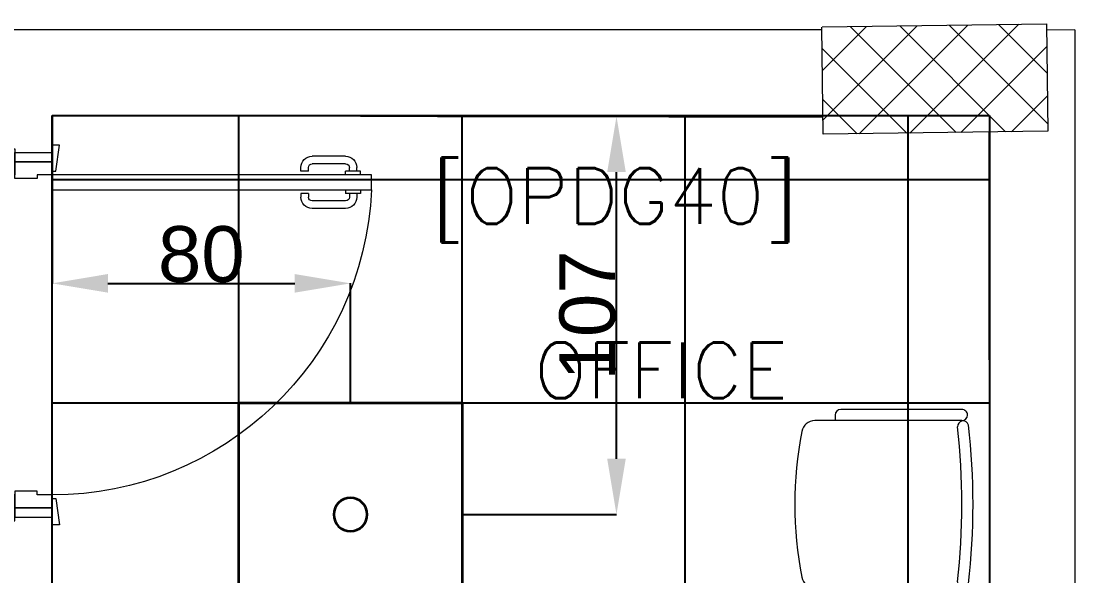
# Model space of a CAD drawing. Header units: inches. Extents: x -12418 to 57169, y -29325 to 19878.
# Drawn here: x 46214 to 49048, y 7335 to 8826 of the extents above; entities that cross this region are included whole.
import ezdxf
from ezdxf.enums import TextEntityAlignment as Align

# ---------------------------------------------------------------- set-up
doc = ezdxf.new("R2010")
doc.units = ezdxf.units.IN
doc.header["$LTSCALE"] = 25
doc.header["$MEASUREMENT"] = 0
doc.header["$PDMODE"] = 3
doc.layers.get('0').update_dxf_attribs({"color": 8})
doc.layers.get('Defpoints').update_dxf_attribs({"color": 8})
for name, color, linetype, lineweight in [('00-Ground Floor$0$72_EGR_BASE_TEXT', 252, 'Continuous', 5), ('00-Ground Floor$0$C-HYDR-CTCH', 251, 'Continuous', 5), ('00-Ground Floor$0$Hatch', 254, 'Continuous', 5), ('00-Ground Floor$0$LOADING', 253, 'Continuous', 5), ('00-Ground Floor$0$Walls', 251, 'Continuous', 5), ('00-Ground Floor$0$Wooden Joinery', 251, 'Continuous', 5), ('E-DIM', 6, 'Continuous', 18), ('E-LITE-CIRC-NUMB', 6, 'Continuous', 25), ('E-LITE-CLNG', 150, 'Continuous', 35), ('E-LITE-CTRL', 6, 'Continuous', 25)]:
    doc.layers.add(name, color=color, linetype=linetype, lineweight=lineweight)
doc.layers.add('00-Ground Floor$0$False Ceiling', color=251, linetype='Continuous')
doc.styles.add('00-Ground Floor$0$SIMPLEX', font='SIMPLEX.shx', dxfattribs={"height": 150})
doc.styles.add('DC_Simplex', font='SIMPLEX.shx', dxfattribs={"width": 0.7})
doc.styles.get("Standard").update_dxf_attribs({"font": 'arial.ttf'})
doc.dimstyles.get("Standard").update_dxf_attribs({"dimtxt": 150, "dimasz": 150, "dimexe": 0.18, "dimexo": 0.0625, "dimgap": 1, "dimtad": 1, "dimdec": 0, "dimlfac": 0.1, "dimzin": 0, "dimdsep": 46, "dimtxsty": 'Standard', "dimcen": 0.09, "dimclrd": 256, "dimclrt": 7, "dimadec": 0, "dimazin": 0, "dimtfac": 1, "dimtdec": 0, "dimtofl": 0, "dimtmove": 0, "dimatfit": 3, "dimfxl": 1, "dimtolj": 1, "dimtzin": 0, "dimarcsym": 0})

# ---------------------------------------------------------------- blocks, each defined once
blk = doc.blocks.new('00-Ground Floor$0$A$C72370EFE')
at = {"layer": '00-Ground Floor$0$Wooden Joinery'}
for p, q in [((-0.01, -0.04), (-0.02, -0.04)), ((-0.01, -0.03), (-0.01, -0.07)), ((0, -0.03), (-0.01, -0.03)), ((0.04, -0.03), (0.05, -0.03)), ((0.05, -0.03), (0.05, -0.07)), ((0.05, -0.04), (0.06, -0.04)), ((-0.05, -0.07), (-0.05, -0.16)), ((-0.03, -0.07), (-0.03, -0.16)), ((-0.01, -0.06), (-0.02, -0.06)), ((0, -0.07), (-0.01, -0.07)), ((0.04, -0.07), (0.05, -0.07)), ((0.05, -0.06), (0.06, -0.06)), ((0.07, -0.07), (0.07, -0.16)), ((0.09, -0.07), (0.09, -0.16)), ((-0.01, -0.17), (-0.02, -0.17)), ((-0.01, -0.17), (-0.01, -0.19)), ((0.05, -0.17), (0.06, -0.17)), ((0.05, -0.17), (0.05, -0.19)), ((-0.01, -0.19), (-0.02, -0.19)), ((0.05, -0.19), (0.06, -0.19))]:
    blk.add_line(p, q, dxfattribs=at)
for centre, radius, start, end in [((-0.02, -0.07), 0.03, 90, 180), ((0.06, -0.07), 0.03, 0, 90), ((-0.02, -0.07), 0.01, 90, 180), ((0.06, -0.07), 0.01, 0, 90), ((-0.02, -0.16), 0.03, 180, 270), ((-0.02, -0.16), 0.01, 180, 270), ((0.06, -0.16), 0.01, 270, 0), ((0.06, -0.16), 0.03, 270, 0)]:
    blk.add_arc(centre, radius, start, end, dxfattribs=at)
blk = doc.blocks.new('00-Ground Floor$0$A$C5DAD61B4')
at = {"layer": '00-Ground Floor$0$Wooden Joinery'}
for points in [[(80, 959.1), (80, 969.1), (10, 979.1), (10, 959.1)], [(940, 959.1), (940, 969.1), (1010, 979.1), (1010, 959.1)], [(70, 859.1), (70, 849.1), (0, 839.1), (0, 859.1)], [(120, 859.1), (120, 0), (80, 0), (80, 859.1)], [(950, 859.1), (950, 849.1), (1020, 839.1), (1020, 859.1)]]:
    blk.add_lwpolyline(points, close=True, dxfattribs=at)
for points in [[(45, 859.1), (45, 959.1), (20, 959.1), (20, 859.1), (45, 859.1)], [(45, 859.1), (80, 859.1), (80, 899.1), (90, 899.1), (90, 959.1), (45, 959.1), (45, 859.1)], [(975, 859.1), (940, 859.1), (940, 899.1), (930, 899.1), (930, 959.1), (975, 959.1), (975, 859.1)], [(975, 859.1), (975, 959.1), (1000, 959.1), (1000, 859.1), (975, 859.1)]]:
    blk.add_lwpolyline(points, dxfattribs=at)
blk.add_arc((80, 859.1), 860, 272.666, 0, dxfattribs=at)
at = {"layer": '00-Ground Floor$0$Wooden Joinery', "xscale": 999.9999999998854, "yscale": 999.9999999998854, "zscale": 999.9999999998854, "rotation": 180}
blk.add_blockref('00-Ground Floor$0$A$C72370EFE', (120, 0), dxfattribs=at)
blk = doc.blocks.new('00-Ground Floor$0$GF21016-P')
at = {"layer": '00-Ground Floor$0$LOADING', "extrusion": (-1.24384e-09, -1.20261e-09, -1)}
for p, q in [((0.0128, 0.0179), (0.0128, 0.4136)), ((0.4628, 0.0179), (0.4628, 0.4136)), ((-0.0172, 0.0179), (-0.0172, 0.3435)), ((-0.0022, 0.3585), (0.0128, 0.3585)), ((0.4778, 0.3585), (0.4628, 0.3585)), ((0.4928, 0.0179), (0.4928, 0.3435)), ((0.4778, 0.0029), (0.4778, 0.0029))]:
    blk.add_line(p, q, dxfattribs=at)
for centre, radius, start, end in [((-0.2378, -0.5362), 1.0036, 78.7568, 101.2432), ((-0.0478, 0.4136), 0.035, 0, 80.6557), ((-0.4278, 0.4136), 0.035, 99.3443, 180), ((0.0022, 0.3435), 0.015, 0, 90), ((-0.4778, 0.3435), 0.015, 90, 180), ((-0.0284, 0.0145), 0.015, 284.3864, 95.5209), ((-0.2378, 1.8928), 1.8749, 263.6341, 276.3659), ((-0.4471, 0.0145), 0.015, 84.4791, 255.6136), ((0.0022, 0.0179), 0.015, 270, 0), ((0.0022, 0.0179), 0.015, 180, 270), ((-0.2378, 1.8734), 1.8855, 263.5119, 276.4881), ((-0.4778, 0.0179), 0.015, 270, 0), ((-0.4778, 0.0179), 0.015, 180, 270)]:
    blk.add_arc(centre, radius, start, end, dxfattribs=at)
blk = doc.blocks.new('00-Ground Floor$0$A$Ce9e1c4c3')
at = {"layer": '00-Ground Floor$0$False Ceiling', "color": 254}
for p, q in [((-53702.1, 8572.6, 0), (-51182.1, 8572.6, 0)), ((-53702.1, 5602.6, 0), (-53702.1, 8572.6, 0)), ((-51182.1, 8572.6, 0), (-51182.1, 5602.6, 0))]:
    blk.add_line(p, q, dxfattribs=at)
at = {"layer": '00-Ground Floor$0$False Ceiling', "color": 254, "linetype": 'Continuous'}
for p, q in [((-53200, 5602.6), (-53200, 8572.6)), ((-52600, 5602.6), (-52600, 8572.6)), ((-52000, 5602.6), (-52000, 8572.6)), ((-51400, 5602.6), (-51400, 8572.6)), ((-53702.1, 8400), (-51182.1, 8400)), ((-53702.1, 7800), (-51182.1, 7800))]:
    blk.add_line(p, q, dxfattribs=at)
blk = doc.blocks.new('00-Ground Floor')
at = {"layer": '00-Ground Floor$0$Hatch'}
h = blk.add_hatch(dxfattribs=at)
h.set_pattern_fill('ANSI37', color=256, scale=30)
h.set_pattern_definition([(45, (-1981.42, -13099.68), (-67.35192, 67.35192), []), (135, (-1981.42, -13099.68), (-67.35192, -67.35192), [])])
h.paths.add_polyline_path([(48971.2, 8818.2), (48367.3, 8810.1), (48371.2, 8521.7), (48975.1, 8529.8)])
h.paths.add_polyline_path([(41810.5, 8810.5), (41227, 8805), (41207, 8513.7), (41790.5, 8519.1)])
h.paths.add_polyline_path([(27433.5, 8803.1), (26834.4, 8799), (26828.7, 8506), (27427.8, 8510)])
h.paths.add_polyline_path([(34618.7, 8805.3), (34017.5, 8797.8), (34009.3, 8512.1), (34610.5, 8519.6)])
h.paths.add_polyline_path([(20214.3, 8812.4), (19607.8, 8790.5), (19622.4, 8498), (20228.8, 8519.8)])
h.paths.add_polyline_path([(13477.7, 8802), (12255.7, 8825.9), (12249.3, 8529.8), (13471.3, 8505.8)])
h.paths.add_polyline_path([(13491.8, 1601.9), (12276.8, 1586.2), (12263.3, 1293.7), (13478.3, 1309.4)])
h.paths.add_polyline_path([(13465.7, -5591.3), (12262.6, -5607.3), (12256.9, -5900.3), (13460, -5884.3)])
h.paths.add_polyline_path([(13484.2, -12790), (12287.5, -12801.4), (12290.4, -13095.9), (13487, -13084.4)])
h.paths.add_polyline_path([(5849.2, -12787.9), (5245.6, -12791.6), (5256.3, -13077.1), (5859.8, -13073.4)])
h.paths.add_polyline_path([(5833.8, -5589.9), (5236.9, -5588.3), (5236.8, -5889.5), (5833.6, -5891)])
h.paths.add_polyline_path([(5843.6, 1599.7), (5224.3, 1600.9), (5213.7, 1298), (5833, 1296.7)])
h.paths.add_polyline_path([(5820.3, 8779.1), (5219.7, 8793.5), (5216, 8503.9), (5816.7, 8489.4)])
h.paths.add_polyline_path([(-1378.8, 8777.2), (-1981.4, 8799.9), (-1979.5, 8511.6), (-1376.9, 8488.9)])
h.paths.add_polyline_path([(-1371.1, -5601.1), (-1973.1, -5608.1), (-1969.7, -5899.7), (-1367.7, -5892.7)])
h.paths.add_polyline_path([(-1353.5, -12795.7), (-1951.9, -12796.7), (-1947.1, -13097.4), (-1348.7, -13096.4)])
h.paths.add_polyline_path([(20233.2, -12782.5), (19627.5, -12795.4), (19633.2, -13096.6), (20238.9, -13083.7)])
h.paths.add_polyline_path([(20226.6, -5590), (19632.3, -5607.6), (19634.4, -5904.1), (20228.7, -5886.6)])
h.paths.add_polyline_path([(20217.9, 1618), (19619, 1610.4), (19623, 1310.2), (20221.9, 1317.9)])
h.paths.add_polyline_path([(27418.3, 1602.8), (26816.3, 1607.5), (26820.6, 1315.3), (27422.5, 1310.7)])
h.paths.add_polyline_path([(27422, -5579.9), (26818.1, -5597.5), (26831.6, -5897.5), (27431.7, -5876.5)])
h.paths.add_polyline_path([(27438.1, -12795.9), (26834.3, -12789.3), (26831.9, -13075), (27435.7, -13081.6)])
h.paths.add_polyline_path([(34636.6, -12785.4), (34039.3, -12800), (34048.3, -13099.7), (34645.6, -13085.1)])
h.paths.add_polyline_path([(34629.3, -5597.1), (34028, -5595.2), (34029.2, -5892.4), (34630.4, -5894.3)])
h.paths.add_polyline_path([(34592.8, 1606.7), (34012, 1611.4), (34031.7, 1321.6), (34612.5, 1316.9)])
h.paths.add_polyline_path([(41796.2, 1606), (41198.6, 1619.8), (41200.6, 1327.8), (41798.2, 1314.1)])
h.paths.add_polyline_path([(41797.2, -5592.6), (41228.8, -5600.2), (41230.6, -5894.3), (41799, -5886.7)])
h.paths.add_polyline_path([(41834.3, -12789.7), (41229, -12792.4), (41230.4, -13096.9), (41835.6, -13094.3)])
h.paths.add_polyline_path([(49008.5, -12790.2), (48420.5, -12774.1), (48407.3, -13081.4), (48995.3, -13097.4)])
h.paths.add_polyline_path([(48992.7, -5590.8), (48389.5, -5589.7), (48387.5, -5886.2), (48990.7, -5887.3)])
at = {"layer": '00-Ground Floor$0$C-HYDR-CTCH', "flags": 128}
blk.add_lwpolyline([(48367.9, 8810.1), (48971.2, 8818.2), (48975.1, 8529.8), (48371.2, 8521.7), (48367.3, 8809.2)], dxfattribs=at)
at = {"layer": '00-Ground Floor$0$Walls'}
for p, q in [((48367.4, 8802.6, 0), (45217.9, 8802.6, 0)), ((49047.9, 8802.6, 0), (48971.5, 8801.5)), ((49047.9, 8802.6, 0), (49047.9, 7302.6, 0)), ((46297.9, 8472.6, 0), (46297.9, 8572.6, 0)), ((46297.9, 8572.6, 0), (48370.6, 8567.5)), ((48817.9, 7302.6, 0), (48817.6, 8527.7)), ((46197.9, 8472.6, 0), (46297.9, 8472.6, 0)), ((46197.9, 7492.6, 0), (46297.9, 7492.6, 0)), ((46297.9, 5602.6, 0), (46297.9, 7492.6, 0))]:
    blk.add_line(p, q, dxfattribs=at)
at = {"layer": '00-Ground Floor$0$False Ceiling', "color": 254}
blk.add_blockref('00-Ground Floor$0$A$Ce9e1c4c3', (100000, 0), dxfattribs=at)
at = {"layer": '00-Ground Floor$0$LOADING', "extrusion": (6.8264e-12, -7.77424e-06, -1), "xscale": 1000.000000000002, "yscale": 1000.000000000002, "zscale": 1000.000000000002, "rotation": 269.998564123443}
blk.add_blockref('00-Ground Floor$0$GF21016-P', (-48761.9, 7765.1, 0), dxfattribs=at)
at = {"layer": '00-Ground Floor$0$Wooden Joinery', "xscale": -1, "rotation": 90}
blk.add_blockref('00-Ground Floor$0$A$C5DAD61B4', (47157, 8492.6, 0), dxfattribs=at)
at = {"layer": '00-Ground Floor$0$72_EGR_BASE_TEXT', "char_height": 150, "attachment_point": 2, "style": '00-Ground Floor$0$SIMPLEX'}
for s, insert in [('[OPDG40]', (47811, 8431.1, 0)), ('OFFICE', (47934.8, 7962.3, 0))]:
    blk.add_mtext(s, dxfattribs=dict(at, insert=insert))
blk = doc.blocks.new('*U13')
blk.add_lwpolyline([(-300, 300), (-300, -300), (300, -300), (300, 300)], close=True)
blk.add_circle((0, 0), 45)
at = {"layer": 'E-LITE-CIRC-NUMB', "style": 'DC_Simplex', "width": 0.7, "flags": 8}
blk.add_attdef('CIRCUIT', text='', height=200, rotation=0, dxfattribs=at).set_placement((-473.9, 300), align=Align.RIGHT)
at = {"layer": 'E-LITE-CTRL', "style": 'DC_Simplex', "width": 0.7, "flags": 8}
blk.add_attdef('CONTROL', (1118.9, -935), '', height=200, rotation=360, dxfattribs=at)
blk = doc.blocks.new('*D263')
at = {"layer": 'Defpoints', "color": 0, "transparency": 16777216}
for p in [(46297.9, 8572.6, 0), (47100, 8121.2), (47100, 7800)]:
    blk.add_point(p, dxfattribs=at)
at = {"layer": 'E-DIM', "color": 0, "lineweight": -2, "transparency": 16777216}
for p, q in [((46297.9, 8572.5), (46297.9, 8121)), ((47100, 7800.1), (47100, 8121.4))]:
    blk.add_line(p, q, dxfattribs=at)
at = {"layer": 'E-DIM', "lineweight": -2, "transparency": 16777216}
blk.add_line((46447.9, 8121.2), (46950, 8121.2), dxfattribs=at)
at = {"layer": 'E-DIM', "transparency": 16777216}
for points in [[(46447.9, 8146.2), (46447.9, 8096.2), (46297.9, 8121.2)], [(46950, 8146.2), (46950, 8096.2), (47100, 8121.2)]]:
    blk.add_solid(points, dxfattribs=at)
at = {"layer": 'E-DIM', "color": 7, "transparency": 16777216, "insert": (46699, 8198.8), "char_height": 150, "attachment_point": 5}
blk.add_mtext('\\A1;80', dxfattribs=at)
blk = doc.blocks.new('*D264')
at = {"layer": 'Defpoints', "color": 0, "transparency": 16777216}
for p in [(47334.3, 8570, 0), (47815.3, 8570), (47400, 7500)]:
    blk.add_point(p, dxfattribs=at)
at = {"layer": 'E-DIM', "color": 0, "lineweight": -2, "transparency": 16777216}
for p, q in [((47334.3, 8570), (47815.5, 8570)), ((47400.1, 7500), (47815.5, 7500))]:
    blk.add_line(p, q, dxfattribs=at)
at = {"layer": 'E-DIM', "lineweight": -2, "transparency": 16777216}
blk.add_line((47815.3, 7650), (47815.3, 8420), dxfattribs=at)
at = {"layer": 'E-DIM', "transparency": 16777216}
for points in [[(47790.3, 8420), (47840.3, 8420), (47815.3, 8570)], [(47790.3, 7650), (47840.3, 7650), (47815.3, 7500)]]:
    blk.add_solid(points, dxfattribs=at)
at = {"layer": 'E-DIM', "color": 7, "transparency": 16777216, "insert": (47737.7, 8035), "char_height": 150, "attachment_point": 5, "rotation": 90}
blk.add_mtext('\\A1;107', dxfattribs=at)

msp = doc.modelspace()

# ---------------------------------------------------------------- block references
msp.add_blockref('00-Ground Floor', (0, 0))
at = {"layer": 'E-LITE-CLNG', "xscale": -1}
msp.add_blockref('*U13', (47100, 7500), dxfattribs=at)

# ---------------------------------------------------------------- dimensions: what is measured, and where the dimension line sits
at = {"layer": 'E-DIM'}
dim = msp.add_linear_dim(base=(47100, 8121.2), p1=(46297.9, 8572.6, 0), p2=(47100, 7800), dimstyle='Standard', dxfattribs=at)
dim.commit()
dim.dimension.update_dxf_attribs({"geometry": '*D263', "text_midpoint": (46699, 8198.8)})
dim = msp.add_linear_dim(base=(47815.3, 8570), p1=(47400, 7500), p2=(47334.3, 8570, 0), angle=90, dimstyle='Standard', dxfattribs=at)
dim.commit()
dim.dimension.update_dxf_attribs({"geometry": '*D264', "text_midpoint": (47737.7, 8035)})

doc.saveas('drawing.dxf')
